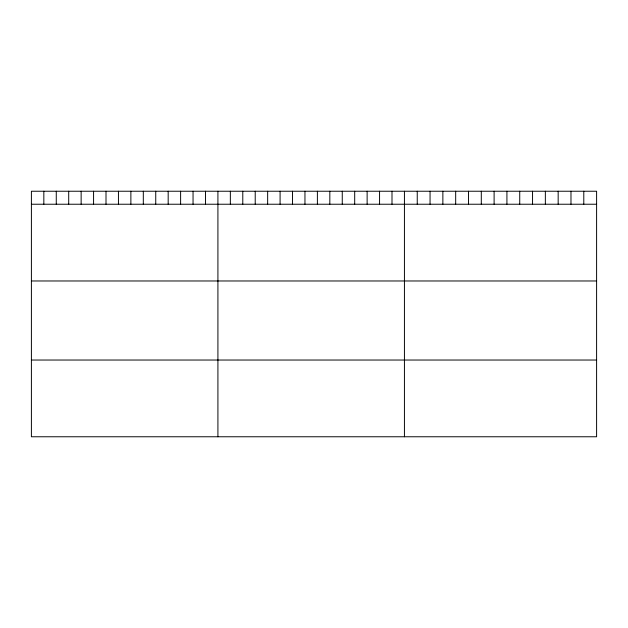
<?xml version="1.0" encoding="UTF-8"?>
<svg xmlns="http://www.w3.org/2000/svg" width="628" height="628" viewBox="0 0 628 628"><rect width="100%" height="100%" fill="white"/><g stroke="black" fill="none" stroke-linecap="round" stroke-linejoin="round"><path stroke-width="0.94" d="M596.6 204.233L596.6 436.766L31.4 436.766L31.4 191.234L596.6 191.234L596.6 204.233L31.4 204.233M31.4 280.975L596.6 280.975M31.4 360.032L596.6 360.032M583.789 191.234L583.789 204.233M570.978 191.234L570.978 204.233M558.166 191.234L558.166 204.233M545.355 191.234L545.355 204.233M532.544 191.234L532.544 204.233M519.733 191.234L519.733 204.233M506.922 191.234L506.922 204.233M494.11 191.234L494.11 204.233M481.299 191.234L481.299 204.233M468.488 191.234L468.488 204.233M455.677 191.234L455.677 204.233M442.866 191.234L442.866 204.233M430.054 191.234L430.054 204.233M417.243 191.234L417.243 204.233M404.432 191.234L404.432 436.766M391.998 191.234L391.998 204.233M379.563 191.234L379.563 204.233M367.129 191.234L367.129 204.233M354.694 191.234L354.694 204.233M342.26 191.234L342.26 204.233M329.826 191.234L329.826 204.233M317.391 191.234L317.391 204.233M304.957 191.234L304.957 204.233M292.522 191.234L292.522 204.233M280.088 191.234L280.088 204.233M267.654 191.234L267.654 204.233M255.219 191.234L255.219 204.233M242.785 191.234L242.785 204.233M230.35 191.234L230.35 204.233M217.916 191.234L217.916 436.766M205.482 191.234L205.482 204.233M193.047 191.234L193.047 204.233M180.613 191.234L180.613 204.233M168.178 191.234L168.178 204.233M155.744 191.234L155.744 204.233M143.31 191.234L143.31 204.233M130.875 191.234L130.875 204.233M118.441 191.234L118.441 204.233M106.006 191.234L106.006 204.233M93.572 191.234L93.572 204.233M81.138 191.234L81.138 204.233M68.703 191.234L68.703 204.233M56.269 191.234L56.269 204.233M43.834 191.234L43.834 204.233"/></g></svg>
